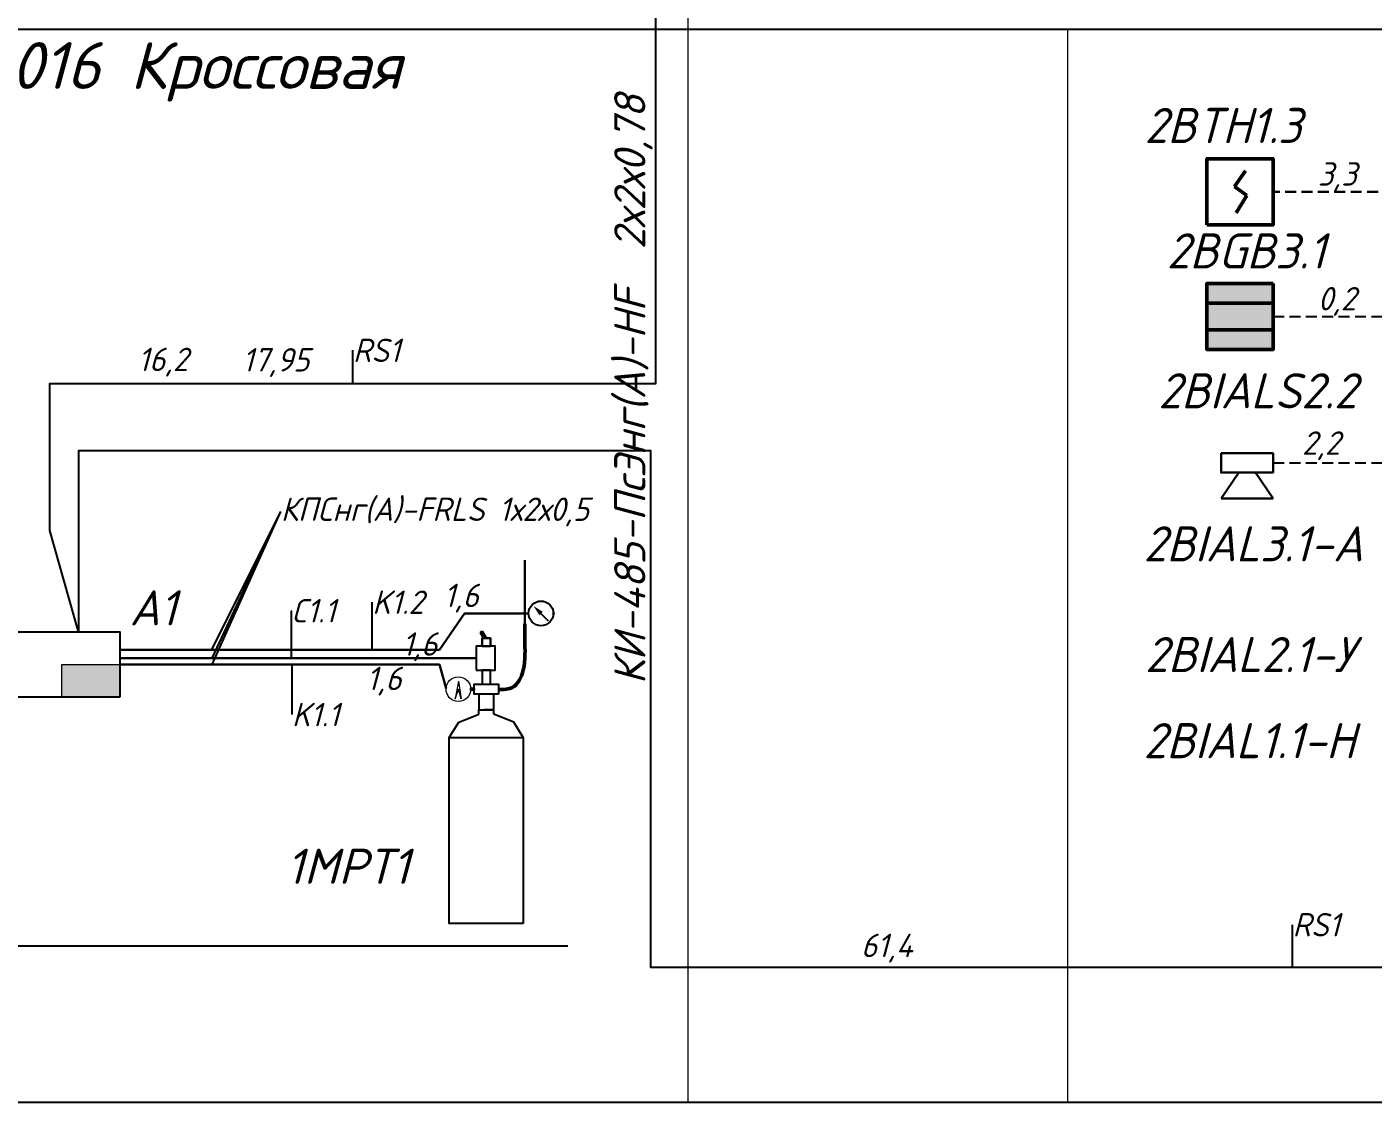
# Model space of a CAD drawing. Header units: millimetres. Extents: x -26895 to 107134, y 1241 to 21401.
# Drawn here: x 6797 to 11112, y 4121 to 7568 of the extents above; entities that cross this region are included whole.
import ezdxf
from ezdxf import colors
from ezdxf.entities.mleader import LeaderData, LeaderLine
from ezdxf.math import Vec2, Vec3

# ---------------------------------------------------------------- set-up
doc = ezdxf.new("R2010")
doc.units = ezdxf.units.MM
for name, pattern in [('1TS06', [15.375, 6, -0.15, 0.075, -0.15, 9]), ('DASHED', [7, 5, -2, 0]), ('штриховая', [0.75, 0.5, -0.25])]:
    doc.linetypes.add(name, pattern=pattern)
for name, color, linetype, lineweight in [('013', 7, 'Continuous', 18), ('ПС', 1, 'Continuous', 50), ('размер КЛАДОЧНЫЙ2', 204, 'Continuous', 5)]:
    doc.layers.add(name, color=color, linetype=linetype, lineweight=lineweight)
doc.layers.add('АГПТ', color=7, linetype='Continuous')
doc.styles.add('GOST-2.304_Type-B_italic', font='GOST_Common Italic.ttf')
doc.styles.get("Standard").update_dxf_attribs({"font": 'arial.ttf'})
doc.styles.add('Архитектурный', font='isocpeui.ttf')

# ---------------------------------------------------------------- blocks, each defined once
blk = doc.blocks.new('BTH')
at = {"layer": 'ПС', "color": 1}
for p, q in [((-276774, 250884), (-276856, 250767)), ((-276856, 250767), (-276765, 250699)), ((-276764, 250699), (-276844, 250567))]:
    blk.add_line(p, q, dxfattribs=at)
blk.add_lwpolyline([(-277065, 250476), (-276565, 250476), (-276565, 250976), (-277065, 250976)], close=True, dxfattribs=at)
blk = doc.blocks.new('Геркон')
at = {"ltscale": 50}
h = blk.add_hatch(color=5, dxfattribs=at)
h.paths.add_polyline_path([(184164, -2159), (184164, -2309), (184664, -2309), (184664, -2159)])
h.paths.add_polyline_path([(184664, -2659), (184664, -2509), (184164, -2509), (184164, -2659)])
at = {"linetype": '1TS06', "true_color": 0xffffff}
blk.add_hatch(color=7, dxfattribs=at).paths.add_polyline_path([(184164, -2309), (184164, -2509), (184664, -2509), (184664, -2309)])
at = {"layer": 'ПС', "color": 5}
for p, q in [((184164, -2309), (184664, -2309)), ((184164, -2509), (184664, -2509))]:
    blk.add_line(p, q, dxfattribs=at)
blk.add_lwpolyline([(184164, -2659), (184664, -2659), (184664, -2159), (184164, -2159)], close=True, dxfattribs=at)
blk = doc.blocks.new('BIAS')
at = {"layer": 'размер КЛАДОЧНЫЙ2', "color": 4, "linetype": 'Continuous', "lineweight": 30}
for p, q in [((-819752.1, 54162.2), (-819654.8, 54229.1)), ((-819654.8, 54229.1), (-819654.8, 54033)), ((-819752.1, 54099.9), (-819654.8, 54033))]:
    blk.add_line(p, q, dxfattribs=at)
blk.add_lwpolyline([(-819825.3, 54033), (-819752.1, 54033), (-819752.1, 54229.1), (-819825.3, 54229.1)], close=True, dxfattribs=at)

msp = doc.modelspace()

# ---------------------------------------------------------------- hatches: boundary and pattern name
h = msp.add_hatch(color=6)
h.dxf.hatch_style = 1
h.paths.add_polyline_path([(8450.5, 5693.3), (8439.7, 5682.6), (8421.4, 5711.7)])
at = {"layer": 'АГПТ', "linetype": 'ByBlock', "lineweight": 5}
h = msp.add_hatch(color=1, dxfattribs=at)
h.dxf.hatch_style = 1
h.paths.add_polyline_path([(7095.7, 5419), (7095.7, 5524.1), (6909.8, 5524.1), (6909.8, 5419)])

# ---------------------------------------------------------------- linework, layer by layer
at = {"color": 1, "ltscale": 100}
for p, q in [((8181.5, 5338.8), (8217, 5353.4)), ((8217, 5353.4), (8245.5, 5365.1)), ((8245.5, 5365.1), (8245.5, 5378.8)), ((8245.5, 5378.8), (8276.1, 5378.8)), ((8294, 5378.8), (8263.4, 5378.8)), ((8294, 5365.1), (8294, 5378.8)), ((8322.5, 5353.4), (8294, 5365.1)), ((8358, 5338.8), (8322.5, 5353.4)), ((8151, 5290.5), (8181.5, 5338.8)), ((8388.5, 5290.5), (8358, 5338.8))]:
    msp.add_line(p, q, dxfattribs=at)
at = {"color": 244, "linetype": 'штриховая', "lineweight": 30, "true_color": 0x991b1e}
msp.add_lwpolyline([(8393.6, 5654.1), (8393.6, 5859.1)], dxfattribs=at)
at = {"color": 6}
msp.add_lwpolyline([(8469, 5663.1), (8444.6, 5687.5)], dxfattribs=at)
at = {"color": 1, "ltscale": 100}
for points in [[(8237.4, 5505.8), (8298.3, 5505.8), (8298.3, 5582.7), (8237.4, 5582.7)], [(8257.1, 5461.4), (8283.1, 5461.4), (8283.1, 5505.8), (8257.1, 5505.8)], [(8308.5, 5429), (8231, 5429), (8231, 5461.4), (8308.5, 5461.4)], [(8245.5, 5378.8), (8294, 5378.8), (8294, 5429), (8245.5, 5429)], [(8388.5, 4693.6), (8151, 4693.6), (8151, 5290.5), (8388.5, 5290.5)]]:
    msp.add_lwpolyline(points, close=True, dxfattribs=at)
at = {"color": 42, "lineweight": 20}
for points in [[(8181.2, 5470.4), (8170.1, 5414.2), (8180.5, 5445.2)], [(8181.2, 5470.4), (8189.2, 5413.7), (8180.5, 5445.2)]]:
    msp.add_lwpolyline(points, dxfattribs=at)
at = {"color": 6, "ltscale": 100}
msp.add_circle((8445.1, 5688), 39.6, dxfattribs=at)
at = {"color": 42, "lineweight": 20}
msp.add_circle((8180.5, 5445.2), 39.6, dxfattribs=at)
at = {"color": 1, "lineweight": 50}
msp.add_open_spline([(8308.5, 5443.4), (8325.4, 5443.7), (8360.7, 5444.4), (8396.7, 5509.5), (8393.1, 5579.9), (8393.5, 5633.4), (8393.6, 5654.1)], degree=3, knots=[0, 0, 0, 0, 47.564352, 99.042041, 197.472093, 259.513479, 259.513479, 259.513479, 259.513479], dxfattribs=at)
at = {"layer": '013', "color": 165, "lineweight": 30, "ltscale": 3, "true_color": 0x5e67af}
msp.add_lwpolyline([(7095.7, 5571.4), (8119.5, 5571.4), (8200.1, 5687.7), (8405.5, 5688)], dxfattribs=at)
at = {"layer": '013', "color": 5, "lineweight": 30, "ltscale": 3}
msp.add_lwpolyline([(8237.4, 5544.2), (7095.7, 5544.2)], dxfattribs=at)
at = {"layer": '013', "color": 67, "lineweight": 30, "ltscale": 3, "true_color": 0x727430}
msp.add_lwpolyline([(8140.9, 5446.8), (8119.5, 5524.1), (7095.7, 5524.1)], dxfattribs=at)
at = {"layer": 'АГПТ', "color": 252, "lineweight": 15}
for points in [[(8917, 11001.4), (4319.5, 11001.4), (4319.5, 7561.4), (8917, 7561.4)], [(8917, 7561.4), (4319.5, 7561.4), (4319.5, 4121.4), (8917, 4121.4)], [(14730, 7561.4), (10132.6, 7561.4), (10132.6, 4121.4), (14730, 4121.4)]]:
    msp.add_lwpolyline(points, close=True, dxfattribs=at)
at = {"layer": 'АГПТ', "color": 6}
msp.add_lwpolyline([(12910.9, 5338.9), (12910.9, 4553), (8797.4, 4553), (8797.4, 6209.2), (6962.9, 6209.2), (6962.9, 5629.2), (6871.2, 5953.4), (6871.2, 6425.4), (8813.7, 6425.4), (8813.7, 9422.5), (7046, 9422.5), (7046, 9422.5), (7046, 9422.5), (7046, 9422.5)], dxfattribs=at)
at = {"layer": 'АГПТ'}
for points in [[(3707, 7561.4), (16372.6, 7561.4)], [(4392.5, 4622.5), (8531.7, 4622.5)], [(3316.6, 4121.4), (16372.6, 4121.4)]]:
    msp.add_lwpolyline(points, dxfattribs=at)
at = {"layer": 'АГПТ', "color": 1, "linetype": 'штриховая', "lineweight": 30, "ltscale": 70}
msp.add_lwpolyline([(11338.1, 7039.9), (10791.9, 7039.9)], dxfattribs=at)
at = {"layer": 'АГПТ', "color": 1, "linetype": 'штриховая', "ltscale": 70}
for points in [[(10791.9, 6640), (11301.9, 6640)], [(10791.9, 6170.4), (11307.7, 6170.4)]]:
    msp.add_lwpolyline(points, dxfattribs=at)
at = {"layer": 'АГПТ', "color": 1, "linetype": 'штриховая', "lineweight": 30}
msp.add_lwpolyline([(8405.5, 5688), (8393.6, 5688)], dxfattribs=at)
at = {"layer": 'АГПТ', "color": 251, "linetype": 'ByBlock', "lineweight": 5}
msp.add_lwpolyline([(8484.7, 5688), (8489.1, 5688), (8489.1, 5688), (8484.7, 5688)], close=True, dxfattribs=at)
at = {"layer": 'АГПТ', "color": 1}
msp.add_lwpolyline([(7095.7, 5419), (6723.8, 5419), (6723.8, 5629.2), (7095.7, 5629.2)], close=True, dxfattribs=at)
at = {"layer": 'АГПТ', "color": 5, "linetype": 'ByBlock', "lineweight": 30}
msp.add_lwpolyline([(8269.5, 5608.8), (8256.7, 5629.5), (8251.5, 5626.3), (8262.3, 5608.8)], dxfattribs=at)
msp.add_lwpolyline([(8257.1, 5582.7), (8283.1, 5582.7), (8283.1, 5608.8), (8257.1, 5608.8)], close=True, dxfattribs=at)
at = {"layer": 'АГПТ', "color": 1, "linetype": 'ByBlock', "lineweight": 5}
msp.add_lwpolyline([(7095.7, 5419), (6909.8, 5419), (6909.8, 5524.1), (7095.7, 5524.1)], close=True, dxfattribs=at)
at = {"layer": 'АГПТ', "color": 251, "linetype": 'ByBlock', "lineweight": 30}
msp.add_lwpolyline([(8231, 5447.4), (8220.1, 5447.4), (8220.1, 5442.8), (8231, 5442.8)], close=True, dxfattribs=at)

# ---------------------------------------------------------------- block references
at = {"layer": 'АГПТ', "color": 1, "linetype": 'Continuous', "xscale": 0.4244625, "yscale": 0.4244625, "zscale": 0.4244625}
msp.add_blockref('BTH', (128183.5, -99384.1), dxfattribs=at)
at = {"layer": 'АГПТ', "color": 1, "xscale": 0.4244625, "yscale": 0.4244625, "zscale": 0.4244625, "rotation": 180}
msp.add_blockref('Геркон', (88962.4, 5617.4), dxfattribs=at)
at = {"layer": 'АГПТ', "xscale": 0.8489249999999996, "yscale": 0.8489249999999996, "zscale": 0.8489249999999996, "rotation": 270}
msp.add_blockref('BIAS', (-35244.6, -689768.7), dxfattribs=at)

# ---------------------------------------------------------------- texts
at = {"layer": 'АГПТ', "linetype": 'DASHED', "attachment_point": 1, "style": 'Архитектурный'}
for s, width, insert, char_height in [('{\\C252;1016 Кроссовая}', 4012.725, (6670.6, 7519.5), 150), ('{\\C0;1МРТ1}', 2688.671, (7628.6, 4933.6), 112.5)]:
    msp.add_mtext_dynamic_manual_height_columns(s, width=width, gutter_width=1, heights=[0], dxfattribs=dict(at, insert=insert, char_height=char_height))
at = {"layer": 'АГПТ', "color": 1, "linetype": 'штриховая', "lineweight": 30, "insert": (8679.8, 5460.2), "char_height": 100, "width": 2660.544, "attachment_point": 1, "rotation": 90, "style": 'GOST-2.304_Type-B_italic'}
msp.add_mtext('{\\fISOCPEUR|b0|i1|c204|p34;\\C0;КИ-485-ПсЭнг(А)-HF  2х2х0,78}', dxfattribs=at)
at = {"layer": 'АГПТ', "color": 1, "linetype": 'штриховая', "lineweight": 30, "width": 606.258, "attachment_point": 1, "style": 'GOST-2.304_Type-B_italic'}
for s, insert, char_height in [('{\\C0;2BTH1.3}', (10380, 7308.5), 112.5), ('{\\C0;3,3}', (10935.3, 7134.3), 75), ('{\\C0;2BGB3.1}', (10451.2, 6906.5), 112.5), ('{\\C0;0,2}', (10935.3, 6734.4), 75), ('{\\C0;16,2}', (7153.3, 6539.8), 75), ('{\\C0;17,95}', (7488, 6538.5), 75), ('{\\C0;2BIALS2.2}', (10424, 6458), 112.5), ('{\\C0;2,2}', (10884.7, 6271.7), 75), ('{\\C0;2BIAL3.1-A}', (10376.7, 5967.3), 112.5), ('{\\C0;1,6}', (8133.7, 5783.2), 75), ('{\\C0;А1}', (7126.7, 5762.1), 112.5), ('{\\C0;1,6}', (8000.5, 5627.3), 75), ('{\\C0;2BIAL2.1-У}', (10381.8, 5612.4), 112.5), ('{\\C0;1,6}', (7886.3, 5517), 75), ('{\\C0;2BIAL1.1-H}', (10376.6, 5336.4), 112.5), ('{\\C0;61,4}', (9470.8, 4661), 75)]:
    msp.add_mtext(s, dxfattribs=dict(at, insert=insert, char_height=char_height))

# ---------------------------------------------------------------- leaders
at = {"layer": '013', "color": 0, "lineweight": 15, "ltscale": 3}
ml = msp.add_multileader_mtext('Standard', dxfattribs=at)
ml.set_content('RS1', style='GOST-2.304_Type-B_italic')
ml.set_leader_properties()
ml.build(insert=Vec2(0, 0))
ml.multileader.update_dxf_attribs({"text_right_attachment_type": 6, "dogleg_length": 0.36, "arrow_head_size": 0.09})
ctx = ml.context
ctx.base_point, ctx.char_height, ctx.arrow_head_size, ctx.landing_gap_size, ctx.plane_origin = Vec3(7842.4, 6531.4), 75, 0.09, 0.045, Vec3(7842.2, 6691.9)
ctx.right_attachment = 6
notes = []
notes.append((ctx, [(0, (1, 1, 0), (7842.2, 6531.4), (1, 0), 0.18, [(0, [(7842.4, 6425.4)], 0, [])])]))
ctx.mtext.insert, ctx.mtext.flow_direction = Vec3(7842.5, 6568.9), 5
ml = msp.add_multileader_mtext('Standard', dxfattribs=at)
ml.set_content('{\\fGOST Common|b0|i1|c204|p34;КПСнг(А)-FRLS 1х2х0,5}')
ml.set_leader_properties()
ml.build(insert=Vec2(0, 0))
ml.multileader.update_dxf_attribs({"text_right_attachment_type": 6, "dogleg_length": 0.36, "arrow_head_size": 0.09})
ctx = ml.context
ctx.base_point, ctx.char_height, ctx.arrow_head_size, ctx.landing_gap_size, ctx.plane_origin = Vec3(7611, 6014.5), 75, 0.09, 0.045, Vec3(7389.8, 5571.4)
ctx.right_attachment = 6
notes.append((ctx, [(0, (1, 1, 0), (7610.9, 6014.5), (1, 0), 0.18, [(0, [(7389.8, 5571.4)], 0, []), (1, [(7390.8, 5544.2)], 0, []), (2, [(7390.8, 5524.1)], 0, [])])]))
ctx.mtext.insert, ctx.mtext.flow_direction = Vec3(7611.1, 6059.5), 5
ml = msp.add_multileader_mtext('Standard', dxfattribs=at)
ml.set_content('K1.2', style='GOST-2.304_Type-B_italic')
ml.set_leader_properties()
ml.build(insert=Vec2(0, 0))
ml.multileader.update_dxf_attribs({"text_right_attachment_type": 6, "dogleg_length": 0.36, "arrow_head_size": 0.09})
ctx = ml.context
ctx.base_point, ctx.char_height, ctx.arrow_head_size, ctx.landing_gap_size, ctx.plane_origin = Vec3(7904.5, 5723.8), 75, 0.09, 0.045, Vec3(7904.3, 5571.4)
ctx.right_attachment = 6
notes.append((ctx, [(0, (1, 1, 0), (7904.3, 5723.8), (1, 0), 0.18, [(0, [(7904.3, 5571.4)], 0, [])])]))
ctx.mtext.insert, ctx.mtext.flow_direction = Vec3(7904.5, 5761.3), 5
ml = msp.add_multileader_mtext('Standard', dxfattribs=at)
ml.set_content('С1.1', style='GOST-2.304_Type-B_italic')
ml.set_leader_properties()
ml.build(insert=Vec2(0, 0))
ml.multileader.update_dxf_attribs({"text_right_attachment_type": 6, "dogleg_length": 0.36, "arrow_head_size": 0.09})
ctx = ml.context
ctx.base_point, ctx.char_height, ctx.arrow_head_size, ctx.landing_gap_size, ctx.plane_origin = Vec3(7646.2, 5696.6), 75, 0.09, 0.045, Vec3(7646, 5544.2)
ctx.right_attachment = 6
notes.append((ctx, [(0, (1, 1, 0), (7646, 5696.6), (1, 0), 0.18, [(0, [(7646, 5544.2)], 0, [])])]))
ctx.mtext.insert, ctx.mtext.flow_direction = Vec3(7646.3, 5734.1), 5
ml = msp.add_multileader_mtext('Standard', dxfattribs=at)
ml.set_content('K1.1', style='GOST-2.304_Type-B_italic')
ml.set_leader_properties()
ml.build(insert=Vec2(0, 0))
ml.multileader.update_dxf_attribs({"text_right_attachment_type": 6, "dogleg_length": 0.36, "arrow_head_size": 0.09})
ctx = ml.context
ctx.base_point, ctx.char_height, ctx.arrow_head_size, ctx.landing_gap_size, ctx.plane_origin = Vec3(7646.9, 5363.6), 75, 0.09, 0.045, Vec3(7646.7, 5524.1)
ctx.right_attachment = 6
notes.append((ctx, [(0, (1, 1, 0), (7646.7, 5363.6), (1, 0), 0.18, [(0, [(7646.7, 5524.1)], 0, [])])]))
ctx.mtext.insert, ctx.mtext.flow_direction = Vec3(7647, 5401.1), 5
ml = msp.add_multileader_mtext('Standard', dxfattribs=at)
ml.set_content('RS1', style='GOST-2.304_Type-B_italic')
ml.set_leader_properties()
ml.build(insert=Vec2(0, 0))
ml.multileader.update_dxf_attribs({"text_right_attachment_type": 6, "dogleg_length": 0.36, "arrow_head_size": 0.09})
ctx = ml.context
ctx.base_point, ctx.char_height, ctx.arrow_head_size, ctx.landing_gap_size, ctx.plane_origin = Vec3(10854.1, 4689.9), 75, 0.09, 0.045, Vec3(10854, 4850.4)
ctx.right_attachment = 6
notes.append((ctx, [(0, (1, 1, 0), (10854, 4689.9), (1, 0), 0.18, [(0, [(10854.1, 4553)], 0, [])])]))
ctx.mtext.insert, ctx.mtext.flow_direction = Vec3(10854.2, 4727.4), 5
for ctx, leaders in notes:
    for number, flags, end, landing, length, lines in leaders:
        leader = LeaderData()
        leader.index, (leader.has_last_leader_line, leader.has_dogleg_vector, leader.attachment_direction) = number, flags
        leader.last_leader_point, leader.dogleg_vector, leader.dogleg_length = Vec3(end), Vec3(landing), length
        for number, points, colour, breaks in lines:
            line = LeaderLine()
            line.index, line.vertices, line.color, line.breaks = number, Vec3.list(points), colors.encode_raw_color(colour), breaks
            leader.lines.append(line)
        ctx.leaders.append(leader)

doc.saveas('drawing.dxf')
